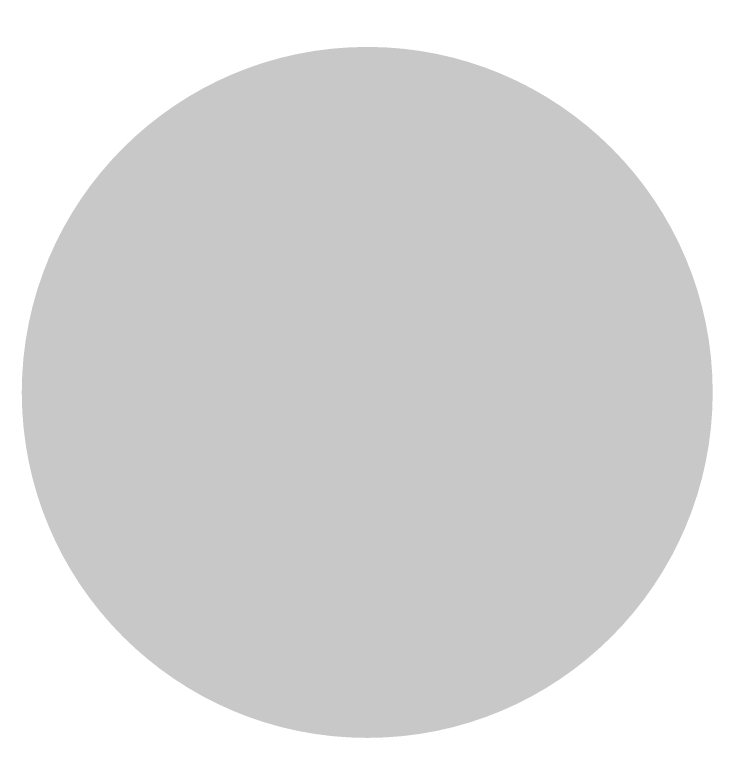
# Model space of a CAD drawing. Header units: inches. Extents: x -3 to 191, y -18 to 93.
# Drawn here: x 152.294 to 152.91, y 28.789 to 29.428 of the extents above; entities that cross this region are included whole.
import ezdxf

# ---------------------------------------------------------------- set-up
doc = ezdxf.new("R2010")
doc.units = ezdxf.units.IN
for name, color, linetype in [('Bottom Layer', 5, 'Continuous'), ('GND 1', 90, 'Continuous'), ('GND 2', 156, 'Continuous'), ('PWR', 16, 'Continuous'), ('Signal L4', 76, 'Continuous'), ('Top Layer', 1, 'Continuous'), ('Via Holes', 16, 'Continuous')]:
    doc.layers.add(name, color=color, linetype=linetype)

msp = doc.modelspace()

# ---------------------------------------------------------------- hatches: boundary and pattern name
at = {"layer": 'Bottom Layer'}
h = msp.add_hatch(color=5, dxfattribs=at)
edge = h.paths.add_edge_path()
edge.add_arc((152.60002, 29.1), 0.3, 0, 360)
at = {"layer": 'GND 1'}
h = msp.add_hatch(color=90, dxfattribs=at)
edge = h.paths.add_edge_path()
edge.add_arc((152.60002, 29.1), 0.3, 0, 360)
at = {"layer": 'GND 2'}
h = msp.add_hatch(color=156, dxfattribs=at)
edge = h.paths.add_edge_path()
edge.add_arc((152.60002, 29.1), 0.3, 0, 360)
at = {"layer": 'PWR'}
h = msp.add_hatch(color=16, dxfattribs=at)
edge = h.paths.add_edge_path()
edge.add_arc((152.60002, 29.1), 0.3, 0, 360)
at = {"layer": 'Signal L4'}
h = msp.add_hatch(color=76, dxfattribs=at)
edge = h.paths.add_edge_path()
edge.add_arc((152.60002, 29.1), 0.3, 0, 360)
at = {"layer": 'Top Layer'}
h = msp.add_hatch(color=1, dxfattribs=at)
edge = h.paths.add_edge_path()
edge.add_arc((152.60002, 29.1), 0.3, 0, 360)
at = {"layer": 'Via Holes'}
h = msp.add_hatch(color=7, dxfattribs=at)
edge = h.paths.add_edge_path()
edge.add_arc((152.60002, 29.1), 0.15, 0, 360)

# ---------------------------------------------------------------- linework, layer by layer
at = {"layer": 'Top Layer'}
msp.add_lwpolyline([(147.19135, 27.32805, 0.2, 0.2, -0.198921), (156.41795, 31.15, 0.2, 0.2, 0)], format="xyseb", dxfattribs=at)

doc.saveas('drawing.dxf')
